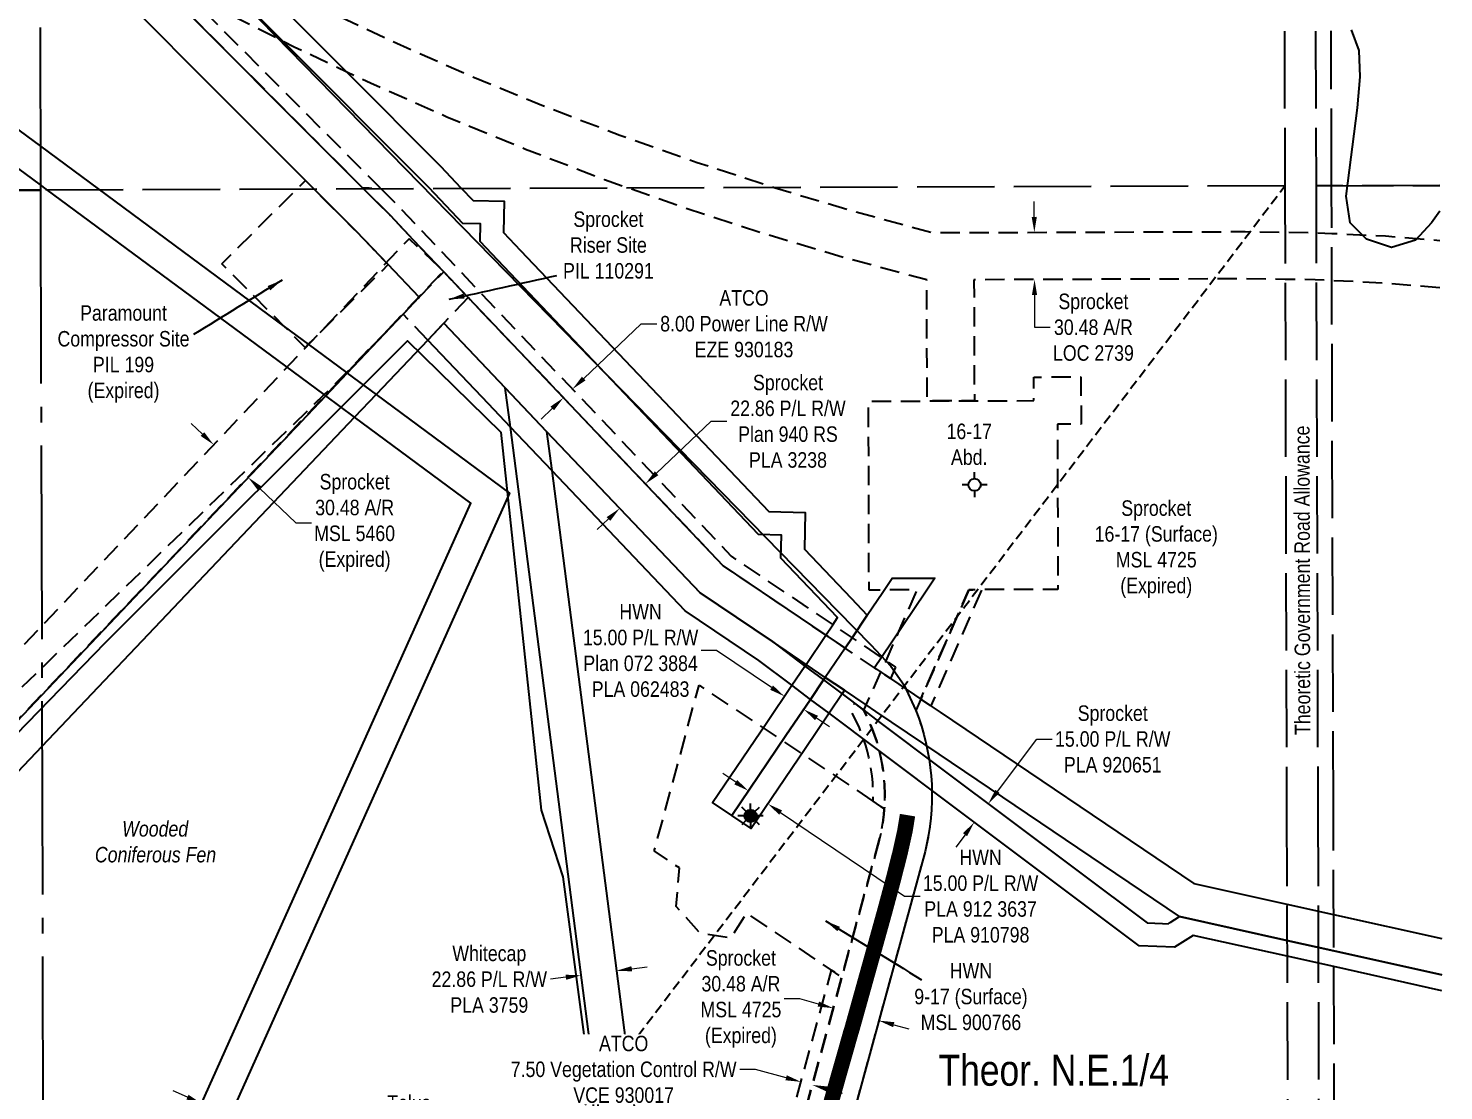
# Model space of a CAD drawing. Extents: x 507565 to 531726, y 6009554 to 6022365.
# Drawn here: x 512109 to 513022, y 6014464 to 6015150 of the extents above; entities that cross this region are included whole.
import ezdxf
from ezdxf.enums import TextEntityAlignment as Align

# ---------------------------------------------------------------- set-up
doc = ezdxf.new("R2010")
doc.units = 0
doc.header["$LTSCALE"] = 5
doc.header["$PDMODE"] = 34
doc.header["$PDSIZE"] = 0.03
for name, pattern in [('foc-ACCESSROAD', [3.75, 2.5, -1.25]), ('foc-FLOWLINE', [3.75, 2.5, -1.25]), ('foc-QUARTERLINE', [33, 25, -3, 2, -3]), ('foc-TIELINE', [1.875, 1.25, -0.625]), ('foc-UNSURVEYED', [12.5, 10, -2.5])]:
    doc.linetypes.add(name, pattern=pattern)
doc.layers.get('Defpoints').update_dxf_attribs({"color": 9})
for name, color, linetype in [('AS-ROADS', 254, 'Continuous'), ('AS-TELUS', 224, 'foc-TEL'), ('F-AR', 190, 'foc-ACCESSROAD'), ('F-EZE', 190, 'foc-FLOWLINE'), ('F-RW', 190, 'Continuous'), ('F-WS', 190, 'foc-ACCESSROAD'), ('F-WS-S', 190, 'Continuous'), ('L-QSEC', 8, 'foc-QUARTERLINE'), ('L-ROAD-T', 7, 'Continuous'), ('L-TIE', 7, 'foc-TIELINE'), ('L-USEC', 7, 'foc-UNSURVEYED'), ('T-CREEK', 160, 'Continuous'), ('WETLAND', 143, 'Continuous'), ('WETLAND-T', 146, 'Continuous')]:
    doc.layers.add(name, color=color, linetype=linetype)
for name, color, linetype, lineweight in [('F-AR-T', 190, 'Continuous', 9), ('F-EZE-T', 190, 'Continuous', 9), ('F-RW-T', 190, 'Continuous', 9), ('F-WS-T', 190, 'Continuous', 9)]:
    doc.layers.add(name, color=color, linetype=linetype, lineweight=lineweight)
doc.styles.add('175L', font='ARIALN.TTF', dxfattribs={"height": 20})
doc.styles.add('80CG', font='ARIALN.TTF', dxfattribs={"height": 10})
doc.styles.add('80L', font='ARIALN.TTF', dxfattribs={"height": 10})
doc.styles.add('foc-LtypeFont', font='ARIALN.TTF', dxfattribs={"height": 7.35})
doc.linetypes.add('foc-TEL', pattern='A,2,-1,["T",foc-LtypeFont,S=0.2,R=0,X=-0.425,Y=-0.75],-1.24,8', length=12.24)
doc.linetypes.add('foc-TEL-NOLINE', pattern='A,0,-2,["T",foc-LtypeFont,S=0.2,R=0,X=-0.425,Y=-0.75],-10.24', length=12.24)
doc.dimstyles.new('Compass 5 000', dxfattribs={"dimscale": 5, "dimtxt": 9, "dimasz": 2, "dimexe": 0.2, "dimexo": 0.0625, "dimgap": 0.5, "dimtad": 0, "dimtih": 1, "dimtoh": 1, "dimzin": 0, "dimdsep": 46, "dimtxsty": '80CG', "dimcen": 0.1, "dimse1": 1, "dimse2": 1, "dimclrd": 256, "dimclrt": 256, "dimaunit": 1, "dimadec": 4, "dimazin": 0, "dimtfac": 0.06, "dimtofl": 0, "dimtmove": 0, "dimatfit": 1, "dimfxl": 0.2, "dimtolj": 1, "dimtzin": 0, "dimlwd": -1, "dimarcsym": 0})

# ---------------------------------------------------------------- blocks, each defined once
blk = doc.blocks.new('*D224')
at = {"layer": 'Defpoints', "color": 0, "transparency": 16777216}
for p in [(512341.5, 6014725.57), (512359.85, 6014717.34), (512220.39, 6014455.62)]:
    blk.add_point(p, dxfattribs=at)
at = {"layer": 'F-RW-T', "transparency": 16777216}
for p, q in [((512211.27, 6014459.71), (512202.14, 6014463.8)), ((512247.86, 6014443.29), (512256.99, 6014439.2)), ((512256.99, 6014439.2), (512266.99, 6014439.2))]:
    blk.add_line(p, q, dxfattribs=at)
for points in [[(512211.95, 6014461.23), (512210.59, 6014458.19), (512220.39, 6014455.62)], [(512248.54, 6014444.81), (512247.18, 6014441.77), (512238.74, 6014447.39)]]:
    blk.add_solid(points, dxfattribs=at)
at = {"layer": 'F-RW-T', "transparency": 16777216, "insert": (512354.27, 6014439.2), "char_height": 10, "attachment_point": 5, "style": '80CG'}
blk.add_mtext('\\A1;Telus\\P20.12 Communication Cable R/W\\PDLO 3568', dxfattribs=at)
blk = doc.blocks.new('*D225')
at = {"layer": 'Defpoints', "color": 0, "transparency": 16777216}
for p in [(512428.12, 6014950.26), (512422.31, 6014944.74), (512459.84, 6014916.88)]:
    blk.add_point(p, dxfattribs=at)
at = {"layer": 'F-EZE-T', "transparency": 16777216}
for p, q in [((512467.09, 6014923.77), (512504.27, 6014959.11)), ((512504.27, 6014959.11), (512514.27, 6014959.11)), ((512446.79, 6014904.48), (512439.54, 6014897.59))]:
    blk.add_line(p, q, dxfattribs=at)
for points in [[(512465.94, 6014924.98), (512468.24, 6014922.56), (512459.84, 6014916.88)], [(512445.64, 6014905.68), (512447.94, 6014903.27), (512454.04, 6014911.37)]]:
    blk.add_solid(points, dxfattribs=at)
at = {"layer": 'F-EZE-T', "transparency": 16777216, "insert": (512570.61, 6014959.11), "char_height": 10, "attachment_point": 5, "style": '80CG'}
blk.add_mtext('\\A1;ATCO\\P8.00 Power Line R/W\\PEZE 930183', dxfattribs=at)
blk = doc.blocks.new('*D226')
at = {"layer": 'Defpoints', "color": 0, "transparency": 16777216}
for p in [(512826.03, 6015018.42), (512758.16, 6014987.71), (512826.14, 6014987.94)]:
    blk.add_point(p, dxfattribs=at)
at = {"layer": 'F-AR-T', "transparency": 16777216}
for p, q in [((512758.02, 6015028.19), (512757.98, 6015038.19)), ((512758.19, 6014977.71), (512758.26, 6014956.86)), ((512758.26, 6014956.86), (512768.26, 6014956.86))]:
    blk.add_line(p, q, dxfattribs=at)
for points in [[(512759.68, 6015028.2), (512756.35, 6015028.19), (512758.05, 6015018.19)], [(512759.86, 6014977.71), (512756.52, 6014977.7), (512758.16, 6014987.71)]]:
    blk.add_solid(points, dxfattribs=at)
at = {"layer": 'F-AR-T', "transparency": 16777216, "insert": (512796.2, 6014956.86), "char_height": 10, "attachment_point": 5, "style": '80CG'}
blk.add_mtext('\\A1;Sprocket\\P30.48 A/R\\PLOC 2739', dxfattribs=at)
blk = doc.blocks.new('*D227')
at = {"layer": 'Defpoints', "color": 0, "transparency": 16777216}
for p in [(512626.81, 6014511.94), (512656.21, 6014503.9), (512657.65, 6014509.15)]:
    blk.add_point(p, dxfattribs=at)
at = {"layer": 'F-WS-T', "transparency": 16777216}
for p, q in [((512606.56, 6014523.12), (512596.56, 6014523.12)), ((512618.6, 6014519.83), (512606.56, 6014523.12)), ((512667.3, 6014506.51), (512676.94, 6014503.87))]:
    blk.add_line(p, q, dxfattribs=at)
for points in [[(512619.04, 6014521.43), (512618.16, 6014518.22), (512628.25, 6014517.19)], [(512667.73, 6014508.12), (512666.86, 6014504.9), (512657.65, 6014509.15)]]:
    blk.add_solid(points, dxfattribs=at)
at = {"layer": 'F-WS-T', "transparency": 16777216, "insert": (512568.61, 6014523.12), "char_height": 10, "attachment_point": 5, "style": '80CG'}
blk.add_mtext('\\A1;Sprocket\\P30.48 A/R\\PMSL 4725\\P(Expired)', dxfattribs=at)
blk = doc.blocks.new('*D228')
at = {"layer": 'Defpoints', "color": 0, "transparency": 16777216}
for p in [(512235.76, 6014889.01), (512258.06, 6014867.86), (512250.49, 6014859.89)]:
    blk.add_point(p, dxfattribs=at)
at = {"layer": 'F-AR-T', "transparency": 16777216}
for p, q in [((512220.95, 6014887.92), (512213.69, 6014894.8)), ((512257.75, 6014853.01), (512281.31, 6014830.66)), ((512281.31, 6014830.66), (512291.31, 6014830.66))]:
    blk.add_line(p, q, dxfattribs=at)
for points in [[(512222.09, 6014889.13), (512219.8, 6014886.71), (512228.2, 6014881.04)], [(512258.9, 6014854.22), (512256.6, 6014851.8), (512250.49, 6014859.89)]]:
    blk.add_solid(points, dxfattribs=at)
at = {"layer": 'F-AR-T', "transparency": 16777216, "insert": (512319.21, 6014830.66), "char_height": 10, "attachment_point": 5, "style": '80CG'}
blk.add_mtext('\\A1;Sprocket\\P30.48 A/R\\PMSL 5460\\P(Expired)', dxfattribs=at)
blk = doc.blocks.new('*D229')
at = {"layer": 'Defpoints', "color": 0, "transparency": 16777216}
for p in [(512484.08, 6014879.76), (512467.51, 6014864.02), (512506.93, 6014855.72)]:
    blk.add_point(p, dxfattribs=at)
at = {"layer": 'F-RW-T', "transparency": 16777216}
for p, q in [((512514.18, 6014862.61), (512549.46, 6014896.15)), ((512549.46, 6014896.15), (512559.46, 6014896.15)), ((512483.12, 6014833.09), (512475.87, 6014826.2))]:
    blk.add_line(p, q, dxfattribs=at)
for points in [[(512513.03, 6014863.82), (512515.33, 6014861.4), (512506.93, 6014855.72)], [(512481.97, 6014834.29), (512484.27, 6014831.88), (512490.37, 6014839.98)]]:
    blk.add_solid(points, dxfattribs=at)
at = {"layer": 'F-RW-T', "transparency": 16777216, "insert": (512599, 6014896.15), "char_height": 10, "attachment_point": 5, "style": '80CG'}
blk.add_mtext('\\A1;Sprocket\\P22.86 P/L R/W\\PPlan 940 RS\\PPLA 3238', dxfattribs=at)
blk = doc.blocks.new('*D230')
at = {"layer": 'Defpoints', "color": 0, "transparency": 16777216}
for p in [(512465.44, 6014539.08), (512465.53, 6014538.41), (512488.1, 6014542.01)]:
    blk.add_point(p, dxfattribs=at)
at = {"layer": 'F-RW-T', "transparency": 16777216}
for p, q in [((512498.11, 6014542.62), (512508.03, 6014543.9)), ((512455.61, 6014537.12), (512445.7, 6014535.84))]:
    blk.add_line(p, q, dxfattribs=at)
for points in [[(512455.4, 6014538.78), (512455.83, 6014535.47), (512465.53, 6014538.41)], [(512497.9, 6014544.27), (512498.32, 6014540.96), (512488.19, 6014541.34)]]:
    blk.add_solid(points, dxfattribs=at)
at = {"layer": 'F-RW-T', "transparency": 16777216, "insert": (512406.16, 6014535.84), "char_height": 10, "attachment_point": 5, "style": '80CG'}
blk.add_mtext('\\A1;Whitecap\\P22.86 P/L R/W\\PPLA 3759', dxfattribs=at)
blk = doc.blocks.new('*D231')
at = {"layer": 'Defpoints', "color": 0, "transparency": 16777216}
for p in [(512596.7, 6014718.58), (512589, 6014707.17), (512601.45, 6014698.76)]:
    blk.add_point(p, dxfattribs=at)
at = {"layer": 'F-RW-T', "transparency": 16777216}
for p, q in [((512552.9, 6014748.16), (512542.9, 6014748.16)), ((512588.41, 6014724.18), (512552.9, 6014748.16)), ((512617.44, 6014704.57), (512625.73, 6014698.98))]:
    blk.add_line(p, q, dxfattribs=at)
for points in [[(512589.35, 6014725.56), (512587.48, 6014722.79), (512596.7, 6014718.58)], [(512618.38, 6014705.95), (512616.51, 6014703.19), (512609.16, 6014710.17)]]:
    blk.add_solid(points, dxfattribs=at)
at = {"layer": 'F-RW-T', "transparency": 16777216, "insert": (512503.82, 6014748.16), "char_height": 10, "attachment_point": 5, "style": '80CG'}
blk.add_mtext('\\A1;HWN\\P15.00 P/L R/W\\PPlan 072 3884\\PPLA 062483', dxfattribs=at)
blk = doc.blocks.new('*D232')
at = {"layer": 'Defpoints', "color": 0, "transparency": 16777216}
for p in [(512577.36, 6014663.13), (512585.99, 6014649.12), (512589.79, 6014654.74)]:
    blk.add_point(p, dxfattribs=at)
at = {"layer": 'F-RW-T', "transparency": 16777216}
for p, q in [((512565.28, 6014663.11), (512556.99, 6014668.7)), ((512594.27, 6014643.52), (512674.25, 6014589.51)), ((512674.25, 6014589.51), (512684.25, 6014589.51))]:
    blk.add_line(p, q, dxfattribs=at)
for points in [[(512566.21, 6014664.49), (512564.34, 6014661.72), (512573.56, 6014657.51)], [(512595.21, 6014644.9), (512593.34, 6014642.14), (512585.99, 6014649.12)]]:
    blk.add_solid(points, dxfattribs=at)
at = {"layer": 'F-RW-T', "transparency": 16777216, "insert": (512723.34, 6014589.51), "char_height": 10, "attachment_point": 5, "style": '80CG'}
blk.add_mtext('\\A1;HWN\\P15.00 P/L R/W\\PPLA 912 3637\\PPLA 910798', dxfattribs=at)
blk = doc.blocks.new('*D233')
at = {"layer": 'Defpoints', "color": 0, "transparency": 16777216}
for p in [(512728.27, 6014649.19), (512731.93, 6014646.44), (512722.95, 6014634.46)]:
    blk.add_point(p, dxfattribs=at)
at = {"layer": 'F-RW-T', "transparency": 16777216}
for p, q in [((512734.27, 6014657.19), (512759.6, 6014690.96)), ((512759.6, 6014690.96), (512769.6, 6014690.96)), ((512713.29, 6014629.21), (512707.29, 6014621.21))]:
    blk.add_line(p, q, dxfattribs=at)
for points in [[(512732.94, 6014658.19), (512735.6, 6014656.19), (512728.27, 6014649.19)], [(512711.96, 6014630.21), (512714.62, 6014628.21), (512719.29, 6014637.21)]]:
    blk.add_solid(points, dxfattribs=at)
at = {"layer": 'F-RW-T', "transparency": 16777216, "insert": (512808.68, 6014690.96), "char_height": 10, "attachment_point": 5, "style": '80CG'}
blk.add_mtext('\\A1;Sprocket\\P15.00 P/L R/W\\PPLA 920651', dxfattribs=at)
blk = doc.blocks.new('*D234')
at = {"layer": 'Defpoints', "color": 0, "transparency": 16777216}
for p in [(512607.45, 6014469.59), (512605.98, 6014464.2), (512613.21, 6014462.23)]:
    blk.add_point(p, dxfattribs=at)
at = {"layer": 'F-EZE-T', "transparency": 16777216}
for p, q in [((512578, 6014477.65), (512568, 6014477.65)), ((512597.8, 6014472.23), (512578, 6014477.65)), ((512624.33, 6014464.97), (512633.98, 6014462.34))]:
    blk.add_line(p, q, dxfattribs=at)
for points in [[(512598.24, 6014473.84), (512597.37, 6014470.62), (512607.45, 6014469.59)], [(512624.77, 6014466.58), (512623.89, 6014463.37), (512614.69, 6014467.61)]]:
    blk.add_solid(points, dxfattribs=at)
at = {"layer": 'F-EZE-T', "transparency": 16777216, "insert": (512492.9, 6014477.65), "char_height": 10, "attachment_point": 5, "style": '80CG', "bg_fill": 3, "box_fill_scale": 1.1, "bg_fill_color": 256, "bg_fill_true_color": 13158600, "bg_fill_transparency": 0}
blk.add_mtext('\\A1;ATCO\\P7.50 Vegetation Control R/W\\PVCE 930017', dxfattribs=at)
blk = doc.blocks.new('GAS')
h = blk.add_hatch(color=255)
h.dxf.hatch_style = 1
edge = h.paths.add_edge_path()
edge.add_arc((0, 0), 0.9, 0, 360)
for p, q in [((-0.81, 0), (-1.62, 0)), ((-0.57, 0.57), (-1.14, 1.14)), ((0, 0.81), (0, 1.62)), ((0.57, 0.57), (1.14, 1.14)), ((1.62, 0), (0.81, 0)), ((-0.57, -0.57), (-1.14, -1.14)), ((0, -0.81), (0, -1.62)), ((1.14, -1.14), (0.57, -0.57))]:
    blk.add_line(p, q)
blk.add_circle((0, 0), 0.8)
blk = doc.blocks.new('GABD')
for p, q in [((-0.81, 0), (-1.62, 0)), ((0, 0.81), (0, 1.62)), ((1.62, 0), (0.81, 0)), ((0, -0.81), (0, -1.62))]:
    blk.add_line(p, q)
blk.add_circle((0, 0), 0.8)

msp = doc.modelspace()

# ---------------------------------------------------------------- linework, layer by layer
at = {"layer": 'AS-ROADS', "const_width": 9.995, "flags": 128}
msp.add_lwpolyline([(512676.177, 6014641.829), (512675.998, 6014640.76), (512674.547, 6014631.842), (512671.394, 6014617.599), (512666.953, 6014600.09), (512661.671, 6014580.455), (512655.923, 6014559.741), (512649.975, 6014538.446), (512640.408, 6014504.12), (512639.501, 6014501.214), (512635.974, 6014488.676), (512631.088, 6014471.567), (512625.749, 6014452.538)], dxfattribs=at)
at = {"layer": 'AS-TELUS', "flags": 128}
msp.add_lwpolyline([(512202.464, 6015212.483), (512631.281, 6014773.549), (512652.412, 6014751.72), (512665.501, 6014737.958), (512673.954, 6014725.696), (512681.469, 6014709.507)], dxfattribs=at)
at = {"layer": 'AS-TELUS', "linetype": 'foc-TEL-NOLINE', "flags": 128}
msp.add_lwpolyline([(512681.469, 6014709.507), (512683.392, 6014704.396), (512685.126, 6014699.217), (512686.67, 6014693.978), (512688.02, 6014688.686), (512688.453, 6014686.685), (512689.174, 6014683.349), (512690.112, 6014677.894), (512690.893, 6014672.563), (512691.454, 6014667.131), (512691.815, 6014661.682), (512691.932, 6014657.749), (512691.977, 6014656.223), (512691.938, 6014650.762), (512691.698, 6014645.305), (512691.259, 6014639.862), (512690.62, 6014634.438), (512689.783, 6014629.041), (512687.518, 6014618.358), (512623.56, 6014384.498), (512621.684, 6014375.827), (512620.117, 6014367.093), (512618.862, 6014358.311), (512617.92, 6014349.488), (512617.292, 6014340.638), (512616.979, 6014331.771), (512616.981, 6014322.898), (512617.298, 6014314.032), (512617.929, 6014305.182), (512618.875, 6014296.36), (512620.134, 6014287.577), (512621.704, 6014278.845), (512623.584, 6014270.173), (512625.77, 6014261.574), (512628.26, 6014253.059), (512631.052, 6014244.637), (512631.457, 6014243.538), (512634.14, 6014236.32), (512637.522, 6014228.117), (512641.194, 6014220.04), (512645.15, 6014212.098), (512649.386, 6014204.302), (512653.896, 6014196.662), (512658.676, 6014189.186), (512663.717, 6014181.885), (512669.015, 6014174.768), (512674.562, 6014167.844), (512680.351, 6014161.121), (512686.376, 6014154.607), (512692.629, 6014148.312), (512699.101, 6014142.244), (512705.785, 6014136.409), (512712.671, 6014130.815), (512719.753, 6014125.469), (512727.019, 6014120.378), (512734.463, 6014115.549), (512742.072, 6014110.987), (512749.839, 6014106.699), (512757.754, 6014102.688), (512765.806, 6014098.962), (512773.985, 6014095.525), (512782.282, 6014092.379), (512790.685, 6014089.531), (512809.987, 6014084.117), (512811.722, 6014084.122), (512917.532, 6014084.423), (512922.523, 6014086.061), (512952.653, 6014095.957), (513022.352, 6014118.846)], dxfattribs=at)
at = {"layer": 'F-AR', "flags": 128}
msp.add_lwpolyline([(513019.918, 6014982.325), (512983.478, 6014985.386), (512950.125, 6014987.021), (512939.287, 6014987.551), (512919.964, 6014987.824), (512895.049, 6014988.174), (512719.061, 6014987.572), (512719.33, 6014909.37), (512688.843, 6014909.27), (512688.573, 6014987.467), (512635.954, 6015001.647), (512583.715, 6015017.168), (512531.89, 6015034.021), (512494.222, 6015047.344), (512493.851, 6015047.343), (512480.513, 6015052.194), (512429.618, 6015071.674), (512379.237, 6015092.451), (512329.405, 6015114.509), (512314.159, 6015121.658), (512280.153, 6015137.835), (512273.551, 6015141.133), (512231.514, 6015162.413), (512207.877, 6015175.125), (512183.519, 6015188.227), (512115.809, 6015256.152), (512053.199, 6015318.96), (512037.07, 6015335.14), (511975.069, 6015397.338), (511765.75, 6015555.228), (511730.012, 6015582.18), (511694.863, 6015608.699), (511686.973, 6015614.65), (511682.097, 6015618.323), (511670.697, 6015626.922), (511657.762, 6015636.683), (511654.814, 6015638.902), (511377.683, 6015847.97), (511320.672, 6015981.814), (511290.338, 6016053.033), (511228.897, 6016197.276), (511190.964, 6016286.333), (511147.849, 6016387.56), (511134.36, 6016419.224), (511128.967, 6016431.89), (511098.18, 6016504.17), (511035.583, 6016651.133), (511026.636, 6016672.142), (511022.756, 6016681.251), (511020.756, 6016685.944), (510843.728, 6017101.571), (510801.909, 6017141.402), (510775.945, 6017166.131), (510755.085, 6017186), (510744.651, 6017195.938), (510743.76, 6017196.554), (510739.167, 6017201.162), (510729.471, 6017210.545), (510729.058, 6017210.726), (510726.2, 6017213.514), (510753.04, 6017213.614), (510755.715, 6017213.624), (510770.128, 6017213.67), (510770.538, 6017213.68), (510771.56, 6017212.705), (510784.561, 6017200.308), (510813.374, 6017172.835), (510869.172, 6017119.632), (511035.948, 6016728.078), (511047.897, 6016700.029), (511048.786, 6016697.94), (511050.837, 6016693.127), (511054.665, 6016684.139), (511055.847, 6016681.358), (511068.675, 6016651.242), (511179.72, 6016390.523), (511210.508, 6016318.245), (511215.902, 6016305.579), (511224.061, 6016286.429), (511228.671, 6016275.605), (511229.39, 6016273.914), (511290.145, 6016131.285), (511320.479, 6016060.067), (511402.538, 6015867.412), (511428.092, 6015848.131), (511651.65, 6015679.481), (511667.605, 6015667.445), (511681.048, 6015657.31), (511735.041, 6015616.58), (511995.144, 6015420.383), (512026.472, 6015388.964), (512037.074, 6015378.333), (512058.609, 6015356.752), (512074.75, 6015340.535), (512115.694, 6015299.451), (512202.072, 6015212.805), (512202.474, 6015212.534), (512247.486, 6015188.486), (512248.693, 6015187.842), (512295.941, 6015164.053), (512343.774, 6015141.462), (512392.16, 6015120.082), (512441.07, 6015099.93), (512490.472, 6015081.015), (512540.335, 6015063.35), (512588.454, 6015047.655), (512590.626, 6015046.947), (512641.316, 6015031.817), (512692.37, 6015017.968), (512894.225, 6015018.658), (512919.878, 6015018.311), (512939.562, 6015018.044), (512950.039, 6015017.537), (512984.849, 6015015.849), (513019.832, 6015012.927)], dxfattribs=at)
at = {"layer": 'F-EZE', "flags": 128}
for points in [[(510738.311, 6017210.823), (510744.113, 6017197.203), (510744.652, 6017195.939), (510751.542, 6017179.762), (510963.984, 6016681.058), (510976.813, 6016650.942), (510984.153, 6016633.719), (511067.347, 6016517.772), (511128.969, 6016431.892), (511210.511, 6016318.249), (511289.957, 6016207.526), (511320.22, 6016165.349), (511547.551, 6015848.516), (511666.432, 6015682.839), (511666.871, 6015677.079), (511667.605, 6015667.46), (511670.697, 6015626.939), (511671.642, 6015614.563), (511679.294, 6015614.611), (511686.975, 6015614.66), (511700.153, 6015614.743), (511722.114, 6015598.177), (511757.86, 6015571.212), (511980.338, 6015403.386), (512042.719, 6015340.807), (512058.848, 6015324.627), (512115.779, 6015267.516), (512207.877, 6015175.126), (512335.77, 6015046.827), (512324.506, 6015046.79), (512183.519, 6015188.227), (512115.809, 6015256.152), (512053.199, 6015318.96), (512037.07, 6015335.14), (511975.069, 6015397.338), (511765.752, 6015555.235), (511730.006, 6015582.2), (511694.865, 6015608.708), (511674.763, 6015608.603), (511657.186, 6015608.512), (511655.249, 6015633.359), (511654.815, 6015638.919), (511651.651, 6015679.495), (511651.132, 6015686.147), (511534.655, 6015848.474), (511320.264, 6016147.272), (511290.002, 6016189.448), (511229.393, 6016273.917), (511228.675, 6016274.918), (511228.673, 6016275.608), (511228.643, 6016286.445), (511224.063, 6016286.432), (511220.422, 6016286.421), (511147.851, 6016387.562), (511086.197, 6016473.484), (510974.949, 6016628.533), (510965.416, 6016650.905), (510952.589, 6016681.021), (510745.229, 6017167.882), (510741.879, 6017175.748), (510741.552, 6017176.297), (510737.711, 6017185.415), (510730.44, 6017202.516), (510726.906, 6017210.787), (510728.156, 6017210.79), (510729.049, 6017210.737), (510738.311, 6017210.823)], [(512668.366, 6014737.469), (512665.084, 6014730.029), (512654.794, 6014736.976), (512635.858, 6014749.759), (512623.422, 6014758.153), (512557.147, 6014802.894), (512392.504, 6014976.1), (512392.074, 6014976.553), (512376.744, 6014992.682), (512357.007, 6015013.453), (512342.046, 6015029.196), (512324.506, 6015046.79), (512335.769, 6015046.827), (512347.781, 6015034.778), (512562.346, 6014809.038), (512627.9, 6014764.785), (512640.335, 6014756.391), (512659.271, 6014743.608), (512668.366, 6014737.469)], [(512117.227, 6014719.406), (511961.049, 6014554.764), (511948.878, 6014564.258), (511948.852, 6014573.937), (512117.181, 6014736.869), (512299.541, 6014913.384), (512308.46, 6014922.017), (512313.971, 6014927.72), (512350.503, 6014965.388), (512314.478, 6014927.346), (512300.539, 6014912.648), (512117.227, 6014719.406)], [(512691.248, 6014712.366), (512690.759, 6014712.696), (512684.685, 6014716.796), (512715.838, 6014787.41), (512724.049, 6014787.437), (512691.248, 6014712.366)], [(512661.238, 6014646.991), (512661.18, 6014646.007), (512653.937, 6014650.897), (512653.996, 6014654.933), (512653.909, 6014658.969), (512653.675, 6014662.998), (512653.294, 6014667.016), (512652.767, 6014671.018), (512652.095, 6014674.998), (512651.278, 6014678.951), (512650.319, 6014682.872), (512649.217, 6014686.754), (512647.999, 6014690.695), (512646.592, 6014694.387), (512645.073, 6014698.127), (512643.419, 6014701.809), (512639.715, 6014708.98), (512641.959, 6014714.064), (512647.981, 6014709.469), (512649.993, 6014705.373), (512651.792, 6014701.49), (512653.438, 6014697.478), (512654.936, 6014693.408), (512656.284, 6014689.286), (512656.825, 6014687.414), (512657.509, 6014685.013), (512657.972, 6014683.247), (512658.546, 6014680.806), (512658.936, 6014678.955), (512659.433, 6014676.545), (512659.756, 6014674.678), (512660.161, 6014672.264), (512660.416, 6014670.383), (512660.733, 6014667.952), (512660.919, 6014666.063), (512661.145, 6014663.62), (512661.262, 6014661.733), (512661.398, 6014659.278), (512661.446, 6014657.389), (512661.491, 6014655.221), (512661.486, 6014654.421), (512661.406, 6014651.29), (512661.238, 6014646.991)], [(512719.529, 6014089.738), (512728.084, 6014084.51), (512716.479, 6014084.487), (512712.619, 6014084.476), (512704.126, 6014090.084), (512695.836, 6014095.994), (512687.761, 6014102.195), (512679.909, 6014108.676), (512672.292, 6014115.432), (512664.917, 6014122.452), (512657.795, 6014129.727), (512650.935, 6014137.249), (512644.344, 6014145.01), (512638.031, 6014152.998), (512632.005, 6014161.204), (512626.272, 6014169.617), (512620.839, 6014178.228), (512615.715, 6014187.025), (512610.903, 6014195.998), (512606.412, 6014205.135), (512602.246, 6014214.425), (512598.411, 6014223.856), (512594.911, 6014233.417), (512591.809, 6014242.899), (512591.66, 6014243.406), (512588.935, 6014252.879), (512586.466, 6014262.757), (512584.347, 6014272.715), (512582.581, 6014282.742), (512581.171, 6014292.825), (512580.117, 6014302.951), (512579.421, 6014313.109), (512579.085, 6014323.284), (512579.108, 6014333.465), (512579.49, 6014343.64), (512580.232, 6014353.793), (512581.332, 6014363.915), (512582.788, 6014373.992), (512586.763, 6014393.959), (512627.187, 6014541.748), (512633.729, 6014537.232), (512594.029, 6014392.088), (512591.936, 6014382.322), (512590.191, 6014372.489), (512588.797, 6014362.599), (512587.756, 6014352.666), (512587.068, 6014342.703), (512586.735, 6014332.721), (512586.756, 6014322.734), (512587.133, 6014312.754), (512587.864, 6014302.793), (512588.949, 6014292.865), (512590.386, 6014282.981), (512592.173, 6014273.155), (512594.309, 6014263.398), (512596.79, 6014253.724), (512599.613, 6014244.145), (512599.848, 6014243.434), (512602.775, 6014234.671), (512606.272, 6014225.316), (512610.098, 6014216.09), (512614.251, 6014207.007), (512618.724, 6014198.077), (512623.511, 6014189.312), (512628.607, 6014180.723), (512634.005, 6014172.32), (512639.698, 6014164.114), (512645.679, 6014156.116), (512651.941, 6014148.335), (512658.475, 6014140.782), (512665.274, 6014133.466), (512672.329, 6014126.396), (512679.63, 6014119.582), (512687.169, 6014113.031), (512694.936, 6014106.753), (512702.921, 6014100.754), (512711.114, 6014095.043), (512719.529, 6014089.738)]]:
    msp.add_lwpolyline(points, close=True, dxfattribs=at)
at = {"layer": 'F-RW'}
for points in [[(512935.274, 6013320.256), (512924.625, 6013333.744), (512856.571, 6013419.936), (512832.823, 6013450.014), (512369.389, 6014037.701), (511961.049, 6014554.764), (512117.227, 6014719.406), (512300.538, 6014912.648), (512314.477, 6014927.348), (512350.513, 6014965.359), (512360.862, 6014976.221), (512340.82, 6014997.317), (512325.701, 6015013.229), (512319.681, 6015019.271), (512292.35, 6015046.686), (512287.42, 6015051.632), (512115.894, 6015223.702)], [(511938.662, 6015205.194), (512116.29, 6015073.872), (512153.665, 6015046.239), (512273.812, 6014957.41), (512289.299, 6014945.96), (512313.971, 6014927.72), (512314.477, 6014927.346), (512333.137, 6014913.553), (512419.301, 6014849.853), (512179.305, 6014314.909)], [(512247.485, 6015188.484), (512314.148, 6015121.591), (512374.717, 6015060.812), (512387.845, 6015046.996), (512395.688, 6015038.737), (512415.822, 6015038.224), (512415.317, 6015018.077), (512426.341, 6015006.468), (512586.588, 6014837.891), (512610.198, 6014837.292), (512609.599, 6014813.67), (512639.803, 6014781.899), (512650.183, 6014770.978), (512640.335, 6014756.391), (512635.858, 6014749.759), (512623.073, 6014730.822), (512621.917, 6014729.11), (512613.598, 6014716.596), (512597.682, 6014693.222), (512597.682, 6014693.222), (512562.784, 6014641.546), (512550.35, 6014649.943), (512585.332, 6014701.744), (512601.495, 6014725.679), (512609.902, 6014738.128), (512610.638, 6014739.217), (512623.422, 6014758.153), (512627.9, 6014764.785), (512631.009, 6014769.39), (512594.456, 6014807.842), (512594.831, 6014822.686), (512580, 6014823.063), (512415.472, 6014996.142), (512400.173, 6015012.251), (512400.459, 6015023.617), (512389.098, 6015023.908), (512367.229, 6015046.929), (512363.972, 6015050.357), (512273.545, 6015141.098), (512202.464, 6015212.483)], [(512165.257, 6014332.723), (512394.328, 6014843.311), (512319.189, 6014898.859), (512300.538, 6014912.647), (512299.541, 6014913.384), (512274.687, 6014931.759), (512119.991, 6015046.131), (512116.357, 6015048.819), (511922.793, 6015191.922)], [(512183.519, 6015188.227), (512324.506, 6015046.79), (512342.046, 6015029.196), (512357.006, 6015013.451), (512376.743, 6014992.678), (512392.072, 6014976.547), (512392.502, 6014976.095), (512557.147, 6014802.894), (512623.422, 6014758.153), (512635.858, 6014749.759), (512640.335, 6014756.391), (512650.183, 6014770.978), (512660.133, 6014785.717), (512666.239, 6014794.763), (512693.867, 6014794.853), (512687.761, 6014785.807), (512659.271, 6014743.608), (512654.794, 6014736.976), (512665.084, 6014730.029), (512690.759, 6014712.696), (512697.33, 6014708.26), (512861.066, 6014597.726), (512921.102, 6014584.374), (512951.279, 6014577.661), (513021.103, 6014562.132)], [(513021.169, 6014538.712), (512951.345, 6014554.242), (512921.168, 6014560.953), (512851.875, 6014576.365), (512696.522, 6014681.237), (512655.712, 6014708.788), (512649.395, 6014713.053), (512635.499, 6014722.434), (512623.073, 6014730.822), (512610.638, 6014739.217), (512588.911, 6014753.883), (512542.3, 6014785.349), (512443.163, 6014889.634), (512416.5, 6014917.683), (512376.75, 6014959.498), (512366.407, 6014948.602), (512333.137, 6014913.553), (512319.19, 6014898.86), (512117.315, 6014686.195), (511991.238, 6014553.379), (512387.324, 6014051.856), (512861.856, 6013450.112)]]:
    msp.add_lwpolyline(points, dxfattribs=at)
at = {"layer": 'F-RW', "flags": 128}
for points in [[(513021.198, 6014528.459), (512951.374, 6014543.988), (512921.196, 6014550.7), (512860.651, 6014564.166), (512848.598, 6014556.499), (512825.663, 6014557.387), (512699.218, 6014652.276), (512666.281, 6014677.019), (512656.73, 6014684.241), (512625.513, 6014707.645), (512613.598, 6014716.596), (512601.495, 6014725.679), (512580.203, 6014741.66), (512532.552, 6014773.828), (512446.422, 6014864.431), (512419.759, 6014892.479), (512405.626, 6014907.347), (512366.407, 6014948.602), (512376.75, 6014959.498), (512416.5, 6014917.683), (512443.163, 6014889.634), (512542.3, 6014785.349), (512588.911, 6014753.883), (512609.902, 6014738.128), (512621.917, 6014729.11), (512622.698, 6014728.524), (512633.921, 6014720.097), (512647.88, 6014709.618), (512658.395, 6014701.585), (512698.057, 6014671.844), (512830.925, 6014572.199), (512840.733, 6014571.818), (512844.498, 6014571.672), (512845.673, 6014572.42), (512851.875, 6014576.365), (512921.168, 6014560.953), (512951.345, 6014554.242), (513021.169, 6014538.712)], [(512504.492, 6014243.117), (512472.84, 6014481.869), (512419.759, 6014892.479), (512416.5, 6014917.683), (512443.163, 6014889.634), (512446.422, 6014864.431), (512495.513, 6014484.701), (512527.53, 6014243.193)]]:
    msp.add_lwpolyline(points, dxfattribs=at)
msp.add_lwpolyline([(512610.021, 6014684.708), (512575.208, 6014633.157), (512562.784, 6014641.546), (512597.682, 6014693.222), (512613.598, 6014716.596), (512621.917, 6014729.11), (512623.073, 6014730.822), (512635.499, 6014722.434), (512633.921, 6014720.097), (512625.513, 6014707.645), (512610.021, 6014684.708)], close=True, dxfattribs=at)
at = {"layer": 'F-WS', "flags": 128}
for points in [[(512289.299, 6014945.959), (512287.256, 6014943.924), (512273.812, 6014957.41), (512233.481, 6014997.868), (512282.425, 6015046.654), (512287.42, 6015051.632), (512292.35, 6015046.686), (512319.681, 6015019.271), (512325.701, 6015013.229), (512340.82, 6014997.317), (512308.833, 6014965.432), (512289.299, 6014945.959)], [(512392.502, 6014976.095), (512376.75, 6014959.498), (512366.407, 6014948.602), (512350.513, 6014965.359), (512360.862, 6014976.221), (512376.743, 6014992.678), (512392.072, 6014976.547), (512392.502, 6014976.095)], [(512715.838, 6014787.41), (512684.685, 6014716.796), (512681.469, 6014709.507), (512683.392, 6014704.396), (512685.126, 6014699.217), (512686.67, 6014693.978), (512688.02, 6014688.686), (512688.453, 6014686.685), (512689.174, 6014683.349), (512690.112, 6014677.894), (512690.893, 6014672.563), (512691.454, 6014667.131), (512691.815, 6014661.682), (512691.932, 6014657.749), (512691.977, 6014656.223), (512691.938, 6014650.762), (512691.698, 6014645.305), (512691.259, 6014639.862), (512690.62, 6014634.438), (512689.783, 6014629.041), (512687.518, 6014618.358), (512623.56, 6014384.498), (512621.684, 6014375.827), (512620.117, 6014367.093), (512618.862, 6014358.311), (512617.92, 6014349.488), (512617.292, 6014340.638), (512616.979, 6014331.771), (512616.981, 6014322.898), (512617.298, 6014314.032), (512617.929, 6014305.182), (512618.875, 6014296.36), (512620.134, 6014287.577), (512621.704, 6014278.845), (512623.584, 6014270.173), (512625.77, 6014261.574), (512628.26, 6014253.059), (512631.052, 6014244.637), (512631.457, 6014243.538), (512634.14, 6014236.32), (512637.522, 6014228.117), (512641.194, 6014220.04), (512645.15, 6014212.098), (512649.386, 6014204.302), (512653.896, 6014196.662), (512658.676, 6014189.186), (512663.717, 6014181.885), (512669.015, 6014174.768), (512674.562, 6014167.844), (512680.351, 6014161.121), (512686.376, 6014154.607), (512692.629, 6014148.312), (512699.101, 6014142.244), (512705.785, 6014136.409), (512712.671, 6014130.815), (512719.753, 6014125.469), (512727.019, 6014120.378), (512734.463, 6014115.549), (512742.072, 6014110.987), (512749.839, 6014106.699), (512757.754, 6014102.688), (512765.806, 6014098.962), (512773.985, 6014095.525), (512782.282, 6014092.379), (512790.685, 6014089.531), (512807.767, 6014084.74), (512744.316, 6014084.558), (512732.104, 6014084.517), (512728.084, 6014084.51), (512719.506, 6014089.627), (512711.114, 6014095.043), (512702.921, 6014100.754), (512694.936, 6014106.753), (512687.169, 6014113.031), (512679.63, 6014119.582), (512672.329, 6014126.396), (512665.274, 6014133.466), (512658.475, 6014140.782), (512651.941, 6014148.335), (512645.679, 6014156.116), (512639.698, 6014164.114), (512634.005, 6014172.32), (512628.607, 6014180.723), (512623.511, 6014189.312), (512618.724, 6014198.077), (512614.251, 6014207.007), (512610.098, 6014216.09), (512606.272, 6014225.316), (512602.775, 6014234.671), (512599.848, 6014243.433), (512599.613, 6014244.145), (512596.79, 6014253.724), (512594.309, 6014263.398), (512592.173, 6014273.155), (512590.386, 6014282.981), (512588.949, 6014292.865), (512587.864, 6014302.793), (512587.133, 6014312.754), (512586.756, 6014322.734), (512586.735, 6014332.721), (512587.068, 6014342.703), (512587.756, 6014352.666), (512588.797, 6014362.599), (512590.191, 6014372.489), (512594.029, 6014392.088), (512633.729, 6014537.232), (512657.946, 6014625.773), (512658.916, 6014629.962), (512659.187, 6014631.365), (512659.442, 6014632.682), (512659.733, 6014634.184), (512660.396, 6014638.433), (512660.463, 6014639), (512660.585, 6014640.026), (512660.904, 6014642.703), (512661.104, 6014645.137), (512661.18, 6014646.061), (512661.257, 6014646.989), (512661.454, 6014651.285), (512661.481, 6014654.143), (512661.492, 6014655.342), (512661.446, 6014657.389), (512661.385, 6014659.659), (512661.262, 6014661.733), (512661.121, 6014663.97), (512660.919, 6014666.063), (512660.698, 6014668.269), (512660.416, 6014670.383), (512660.12, 6014672.547), (512659.756, 6014674.678), (512659.386, 6014676.805), (512658.936, 6014678.955), (512658.497, 6014681.031), (512657.972, 6014683.247), (512657.482, 6014685.118), (512656.825, 6014687.414), (512656.284, 6014689.286), (512654.936, 6014693.408), (512653.438, 6014697.478), (512651.792, 6014701.49), (512648.014, 6014709.463), (512649.517, 6014712.97), (512659.01, 6014734.13), (512662.292, 6014741.569), (512670.586, 6014760.367), (512682.468, 6014787.3), (512661.154, 6014787.23), (512651.334, 6014787.198), (512650.991, 6014909.146), (512688.843, 6014909.27), (512719.33, 6014909.37), (512757.694, 6014909.497), (512757.651, 6014924.74), (512788.139, 6014924.84), (512788.225, 6014894.353), (512772.981, 6014894.304), (512773.282, 6014787.599), (512724.049, 6014787.437), (512715.838, 6014787.41)], [(512657.946, 6014625.773), (512633.729, 6014537.232), (512627.187, 6014541.748), (512572.345, 6014578.584), (512562.094, 6014562.316), (512542.006, 6014565.772), (512526.779, 6014582.941), (512528.945, 6014607.754), (512512.678, 6014618.701), (512541.551, 6014725.777), (512582.939, 6014698.2), (512595.425, 6014689.881), (512607.901, 6014681.569), (512653.937, 6014650.897), (512661.176, 6014645.955), (512661.104, 6014645.137), (512660.874, 6014642.712), (512660.585, 6014640.026), (512660.487, 6014639.181), (512660.381, 6014638.44), (512659.703, 6014634.198), (512659.442, 6014632.682), (512659.33, 6014632.067), (512659.187, 6014631.365), (512658.893, 6014629.977), (512657.946, 6014625.773)]]:
    msp.add_lwpolyline(points, close=True, dxfattribs=at)
msp.add_lwpolyline([(511830.875, 6014635.841), (511846.195, 6014635.89), (511846.484, 6014544.541), (511968.338, 6014544.927), (511968.211, 6014562.722), (512376.531, 6014993.096), (512354.42, 6015014.075), (511968.071, 6014606.86), (511967.952, 6014666.781), (511876.474, 6014666.491), (511876.426, 6014681.681), (511830.731, 6014681.537), (511830.875, 6014635.841)], dxfattribs=at)
at = {"layer": 'L-QSEC'}
for p, q in [((512114.361, 6015810.38), (512116.382, 6015045.491)), ((512116.382, 6015045.491), (512120.617, 6013436.983))]:
    msp.add_line(p, q, dxfattribs=at)
at = {"layer": 'L-TIE'}
msp.add_line((512292.09, 6014223.551), (512919.811, 6015048.115), dxfattribs=at)
at = {"layer": 'L-USEC'}
for p, q in [((512919.529, 6015148.132), (512919.811, 6015048.115)), ((512939.649, 6015148.198), (512939.931, 6015048.172)), ((512949.969, 6015048.214), (512949.687, 6015148.231)), ((511714.661, 6015044.17), (512116.382, 6015045.491)), ((512116.382, 6015045.491), (511714.661, 6015044.17)), ((512919.811, 6015048.133), (512116.382, 6015045.491)), ((512919.811, 6015048.133), (512920.945, 6014646.01)), ((513019.81, 6015048.45), (512939.931, 6015048.189)), ((512939.931, 6015048.189), (513019.81, 6015048.45)), ((512939.931, 6015048.189), (512941.065, 6014646.067)), ((512951.103, 6014646.093), (512949.969, 6015048.214)), ((512920.945, 6014646.01), (512922.078, 6014243.887)), ((512941.065, 6014646.067), (512942.198, 6014243.944)), ((512952.236, 6014243.969), (512951.103, 6014646.093))]:
    msp.add_line(p, q, dxfattribs=at)
at = {"layer": 'T-CREEK'}
msp.add_lwpolyline([(513019.779, 6015031.828), (513014.536, 6015024.23), (513004.255, 6015013.225), (512988.634, 6015008.491), (512972.411, 6015013.757), (512961.978, 6015024.407), (512959.423, 6015041.458), (512966.655, 6015098.676), (512968.33, 6015118.538), (512967.83, 6015135.644), (512962.774, 6015148.873)], dxfattribs=at)
at = {"layer": 'WETLAND'}
msp.add_lwpolyline([(512079.029, 6014671.705), (512158.388, 6014753.213), (512353.335, 6014948.15), (512413.59, 6014889.243), (512439.583, 6014644.979), (512453.73, 6014602.042), (512485.333, 6014364.304), (512456.872, 6014351.767), (512451.874, 6014303.16), (512432.13, 6014312.177), (512375.303, 6014325.317), (512289.236, 6014284.206), (512237.096, 6014250.421), (512156.113, 6014303.617), (512111.241, 6014320.732), (512069.262, 6014332.521)], dxfattribs=at)

# ---------------------------------------------------------------- block references
at = {"layer": 'F-WS-S', "xscale": 4.997315199999969, "yscale": 4.997315199999969, "zscale": 4.997315199999969}
for name, p in [('GABD', (512719.466, 6014855.171)), ('GAS', (512574.821, 6014641.331))]:
    msp.add_blockref(name, p, dxfattribs=at)

# ---------------------------------------------------------------- texts
at = {"color": 3, "insert": (512770.58, 6014487.081), "char_height": 19.98926, "width": 215.86847, "attachment_point": 2, "style": '175L'}
msp.add_mtext('Theor. N.E.1/4\\PSec. 17-61-19-W.5M.', dxfattribs=at)
at = {"layer": 'F-AR-T', "insert": (512716.022, 6014881.273), "char_height": 9.9947, "width": 22.6732, "attachment_point": 5, "style": '80CG'}
msp.add_mtext('\\A1;16-17\\PAbd.', dxfattribs=at)
at = {"layer": 'F-WS-T', "char_height": 9.99468, "attachment_point": 5, "style": '80CG'}
for s, insert, width in [('\\A1;Sprocket\\PRiser Site\\PPIL 110291', (512483.064, 6015009.941), 56.55694), ('\\A1;Paramount\\PCompressor Site\\PPIL 199\\P(Expired)', (512169.994, 6014939.628), 84.86383), ('\\A1;Sprocket\\P16-17 (Surface)\\PMSL 4725\\P(Expired)', (512836.776, 6014813.612), 78.95293), ('\\A1;HWN\\P9-17 (Surface)\\PMSL 900766', (512717.124, 6014524.627), 78.95293)]:
    msp.add_mtext(s, dxfattribs=dict(at, insert=insert, width=width))
at = {"layer": 'L-ROAD-T', "style": '80L'}
msp.add_text('Theoretic Government Road Allowance', height=9.99468, rotation=90.141312, dxfattribs=at).set_placement((512930.987, 6014793.475), align=Align.MIDDLE_CENTER)
at = {"layer": 'WETLAND-T', "insert": (512150.931, 6014638.001), "char_height": 9.99996, "attachment_point": 1, "style": '80L'}
msp.add_mtext_dynamic_manual_height_columns('\\pi18.174;{\\fArial Narrow|b0|i1|c0|p34;Wooded \\P\\pi0.56842;Coniferous Fen}', width=78.14197, gutter_width=50, heights=[0], dxfattribs=at)

# ---------------------------------------------------------------- dimensions: what is measured, and where the dimension line sits
at = {"layer": 'F-AR-T'}
for base, p1, p2, angle, text, picture, middle in [((512758.156, 6014987.706), (512826.031, 6015018.425), (512826.135, 6014987.938), 270.196169, 'Sprocket\\P30.48 A/R\\PLOC 2739', '*D226', (512796.205, 6014956.856)), ((512250.495, 6014859.893), (512235.763, 6014889.01), (512258.055, 6014867.863), 316.510665, 'Sprocket\\P30.48 A/R\\PMSL 5460\\P(Expired)', '*D228', (512319.212, 6014830.661))]:
    dim = msp.add_linear_dim(base=base, p1=p1, p2=p2, angle=angle, text=text, dimstyle='Compass 5 000', dxfattribs=at)
    dim.commit()
    dim.dimension.update_dxf_attribs({"geometry": picture, "text_midpoint": middle, "dimtype": 161})
at = {"layer": 'F-EZE-T'}
dim = msp.add_linear_dim(base=(512459.84, 6014916.882), p1=(512422.314, 6014944.739), p2=(512428.119, 6014950.256), angle=43.546148, text='ATCO\\P8.00 Power Line R/W\\PEZE 930183', dimstyle='Compass 5 000', dxfattribs=at)
dim.commit()
dim.dimension.update_dxf_attribs({"geometry": '*D225', "text_midpoint": (512570.608, 6014959.11), "dimtype": 161})
at = {"layer": 'F-RW-T'}
for base, p1, p2, angle, text, picture, middle in [((512506.932, 6014855.721), (512467.514, 6014864.019), (512484.077, 6014879.764), 43.548193, 'Sprocket\\P22.86 P/L R/W\\PPlan 940 RS\\PPLA 3238', '*D229', (512598.999, 6014896.146)), ((512596.701, 6014718.58), (512601.455, 6014698.763), (512588.999, 6014707.175), 145.969431, 'HWN\\P15.00 P/L R/W\\PPlan 072 3884\\PPLA 062483', '*D231', (512503.817, 6014748.156)), ((512728.269, 6014649.186), (512722.954, 6014634.464), (512731.934, 6014646.438), 53.131869, 'Sprocket\\P15.00 P/L R/W\\PPLA 920651', '*D233', (512808.685, 6014690.961))]:
    dim = msp.add_linear_dim(base=base, p1=p1, p2=p2, angle=angle, text=text, dimstyle='Compass 5 000', dxfattribs=at)
    dim.commit()
    dim.dimension.update_dxf_attribs({"geometry": picture, "text_midpoint": middle, "dimtype": 161})

# ---------------------------------------------------------------- leaders
at = {"layer": 'F-AR-T', "path_type": 1}
for points in [[(512272.373, 6014987.338), (512215.217, 6014952.183)], [(512380.154, 6014974.925), (512449.819, 6014990.363)]]:
    msp.add_leader(points, dimstyle='Compass 5 000', override={"dimgap": 0.5, "dimtad": 0}, dxfattribs=at)

# ---------------------------------------------------------------- next in the draw order: dimensions: what is measured, and where the dimension line sits
at = {"layer": 'F-EZE-T'}
dim = msp.add_linear_dim(base=(512607.45, 6014469.592), p1=(512613.213, 6014462.225), p2=(512605.977, 6014464.204), angle=164.702436, text='ATCO\\P7.50 Vegetation Control R/W\\PVCE 930017', dimstyle='Compass 5 000', override={"dimtfill": 1}, dxfattribs=at)
dim.commit()
dim.dimension.update_dxf_attribs({"geometry": '*D234', "text_midpoint": (512492.905, 6014477.646), "dimtype": 161})

# ---------------------------------------------------------------- next in the draw order: dimensions: what is measured, and where the dimension line sits
at = {"layer": 'F-RW-T'}
for base, p1, p2, angle, text, picture, middle in [((512220.392, 6014455.616), (512359.848, 6014717.335), (512341.503, 6014725.566), 155.836965, 'Telus\\P20.12 Communication Cable R/W\\PDLO 3568', '*D224', (512354.274, 6014439.199)), ((512585.987, 6014649.119), (512577.363, 6014663.135), (512589.787, 6014654.745), 325.967916, 'HWN\\P15.00 P/L R/W\\PPLA 912 3637\\PPLA 910798', '*D232', (512723.341, 6014589.51))]:
    dim = msp.add_linear_dim(base=base, p1=p1, p2=p2, angle=angle, text=text, dimstyle='Compass 5 000', dxfattribs=at)
    dim.commit()
    dim.dimension.update_dxf_attribs({"geometry": picture, "text_midpoint": middle, "dimtype": 161})
dim = msp.add_aligned_dim(p1=(512488.104, 6014542.008), p2=(512465.444, 6014539.078), distance=0.678, text='Whitecap\\P22.86 P/L R/W\\PPLA 3759', dimstyle='Compass 5 000', dxfattribs=at)
dim.commit()
dim.dimension.update_dxf_attribs({"geometry": '*D230', "text_midpoint": (512406.156, 6014535.842)})
at = {"layer": 'F-WS-T'}
dim = msp.add_linear_dim(base=(512657.649, 6014509.146), p1=(512626.811, 6014511.942), p2=(512656.215, 6014503.9), angle=344.704304, text='Sprocket\\P30.48 A/R\\PMSL 4725\\P(Expired)', dimstyle='Compass 5 000', dxfattribs=at)
dim.commit()
dim.dimension.update_dxf_attribs({"geometry": '*D227', "text_midpoint": (512568.612, 6014523.118), "dimtype": 161})

# ---------------------------------------------------------------- next in the draw order: leaders
at = {"layer": 'F-WS-T', "path_type": 1}
msp.add_leader([(512623.189, 6014573.511), (512685.235, 6014535.582)], dimstyle='Compass 5 000', override={"dimgap": 0.5, "dimtad": 0}, dxfattribs=at)

doc.saveas('drawing.dxf')
